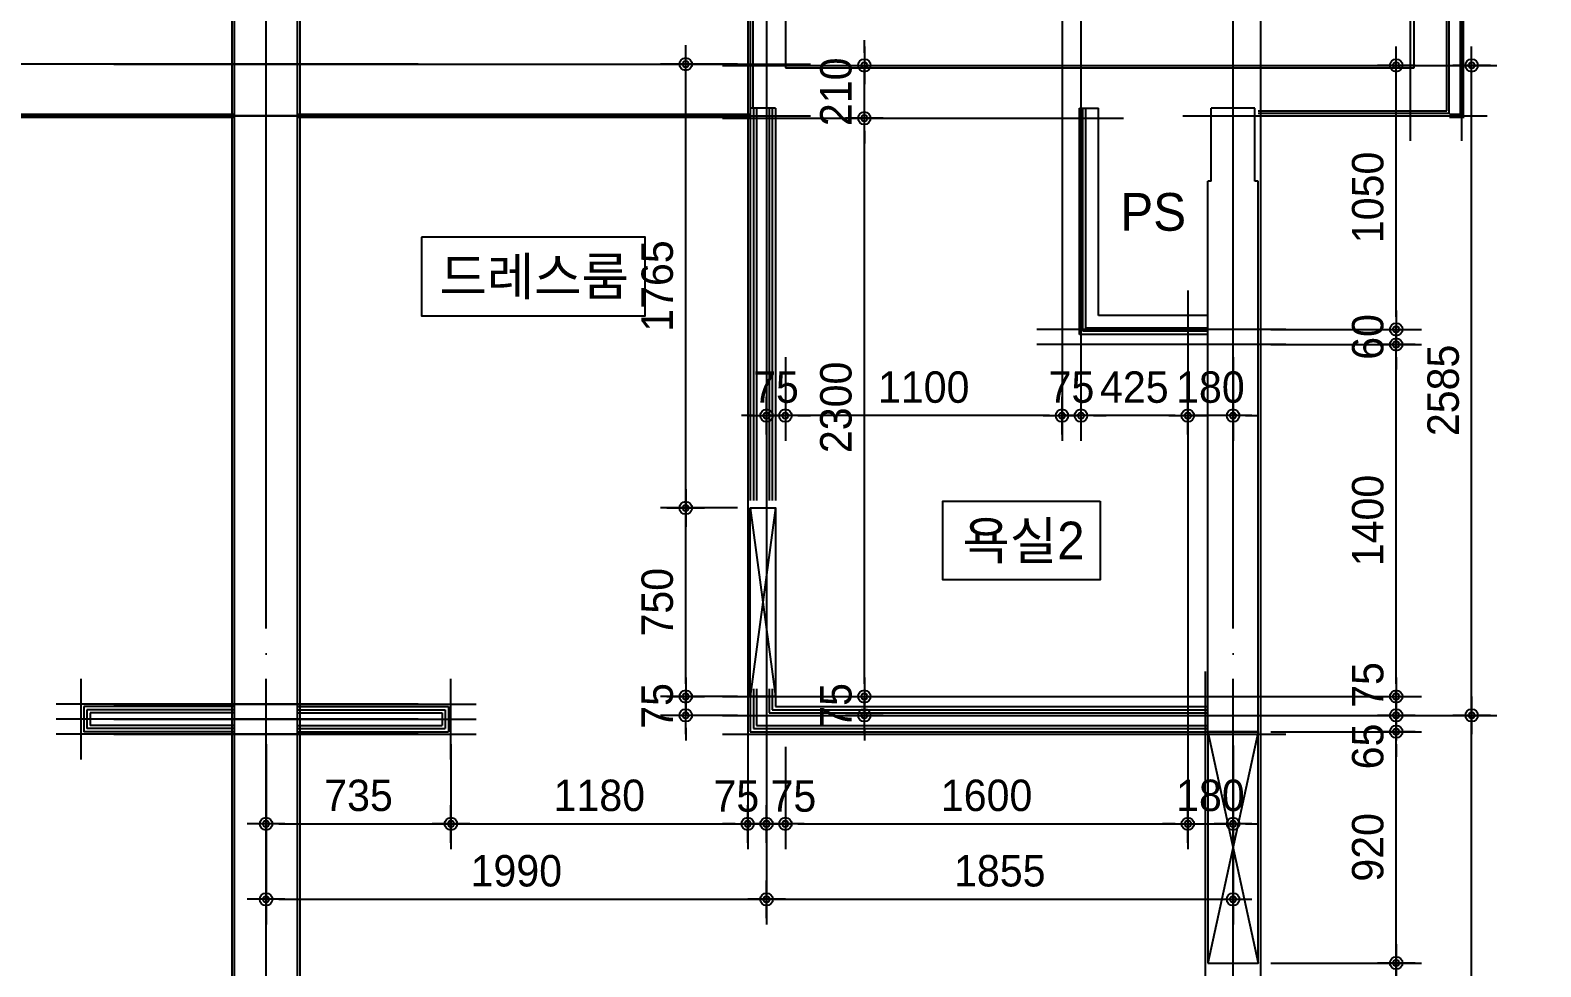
# Model space of a CAD drawing. Header units: millimetres. Extents: x 0 to 92204, y -190080 to 23760.
# Drawn here: x 54444 to 60451, y -147703 to -143978 of the extents above; entities that cross this region are included whole.
import ezdxf
from ezdxf.enums import TextEntityAlignment as Align
from ezdxf.xclip import XClip

# ---------------------------------------------------------------- set-up
doc = ezdxf.new("R2010")
doc.units = ezdxf.units.MM
doc.header["$LTSCALE"] = 100
doc.header["$XCLIPFRAME"] = 0
for name, pattern in [('AUDIT_D_220706163347-0', [0]), ('CEN', [62, 60, -1, 0, -1]), ('HIDDEN', [9.525, 6.35, -3.175])]:
    doc.linetypes.add(name, pattern=pattern)
doc.layers.get('defpoints').update_dxf_attribs({"color": 139})
for name, color, linetype in [('AA-XXXX-DIMS', 7, 'Continuous'), ('CEN_CON', 1, 'CEN'), ('CEN_WALL', 12, 'CEN'), ('CONC', 2, 'Continuous'), ('DIM', 7, 'AUDIT_D_220706163347-0'), ('MC', 135, 'Continuous'), ('ROM', 7, 'AUDIT_D_220706163347-0'), ('WAL_DRY', 7, 'Continuous'), ('실명', 3, 'AUDIT_D_220706163347-0'), ('실명박스', 7, 'AUDIT_D_220706163347-0'), ('창호-open', 4, 'Continuous'), ('확장', 8, 'HIDDEN')]:
    doc.layers.add(name, color=color, linetype=linetype)
doc.styles.add('HAUD01', font='Dotum.ttf')
doc.styles.add('돋움', font='Dotum.ttf')
doc.dimstyles.new('내부100', dxfattribs={"dimscale": 50, "dimtxt": 2.5, "dimasz": 1, "dimexe": 2, "dimexo": 1, "dimgap": 1, "dimtad": 1, "dimdec": 0, "dimzin": 0, "dimdsep": 46, "dimtxsty": '돋움', "dimblk1": 'DIMDOT', "dimblk2": 'DIMDOT', "dimsah": 1, "dimcen": 0.09, "dimdle": 2, "dimclrd": 7, "dimclre": 7, "dimclrt": 3, "dimadec": 0, "dimazin": 0, "dimtfac": 1, "dimtdec": 0, "dimtix": 1, "dimtmove": 2, "dimatfit": 3, "dimldrblk": 'DIMDOT', "dimfxl": 1, "dimtolj": 1, "dimtzin": 0, "dimarcsym": 0})

# ---------------------------------------------------------------- blocks, each defined once
blk = doc.blocks.new('U-131A(확장)2', base_point=(284085.3, -82263.2))
at = {"layer": 'CEN_CON'}
for p, q in [((284390.3, -82563.2), (284390.3, -71628.2)), ((288235.3, -82563.2), (288235.3, -71628.2)), ((286205.3, -74123.2), (289245.3, -74123.2))]:
    blk.add_line(p, q, dxfattribs=at)
at = {"layer": 'CEN_WALL'}
for p, q in [((286380.3, -71628.2), (286380.3, -76883.2)), ((287630.3, -71628.2), (287630.3, -75333.2)), ((288940.3, -74423.2), (288940.3, -71628.2)), ((283785.3, -74118.2), (286555.3, -74118.2)), ((288445.3, -75173.2), (287455.3, -75173.2)), ((283785.3, -76723.2), (285225.3, -76723.2)), ((286205.3, -76708.2), (288445.3, -76708.2))]:
    blk.add_line(p, q, dxfattribs=at)
at = {"layer": 'CONC'}
for p, q in [((284515.3, -80123.2), (284515.3, -73168.2)), ((286455.3, -73933.2), (286455.3, -74133.2)), ((288955.3, -74133.2), (288955.3, -73933.2)), ((286455.3, -74133.2), (288955.3, -74133.2)), ((288148.3, -74583.2), (288148.3, -74293.2)), ((288322.3, -74293.2), (288148.3, -74293.2)), ((288322.3, -74583.2), (288322.3, -74293.2)), ((288135.3, -76773.2), (288135.3, -74583.2)), ((288148.3, -74583.2), (288135.3, -74583.2)), ((288335.3, -74583.2), (288322.3, -74583.2)), ((288335.3, -76773.2), (288335.3, -74583.2)), ((288135.3, -76773.2), (288335.3, -76773.2))]:
    blk.add_line(p, q, dxfattribs=at)
at = {"layer": 'MC'}
for p, q in [((284525.3, -82563.2), (284525.3, -71628.2)), ((286305.3, -71628.2), (286305.3, -76883.2)), ((287555.3, -71628.2), (287555.3, -75333.2)), ((288345.3, -82563.2), (288345.3, -71628.2)), ((289145.3, -74423.2), (289145.3, -71628.2)), ((283785.3, -74323.2), (286555.3, -74323.2)), ((286205.3, -74333.2), (287800.3, -74333.2)), ((288035.3, -74323.2), (289245.3, -74323.2)), ((288055.3, -75018.2), (288055.3, -76883.2)), ((288445.3, -75233.2), (287455.3, -75233.2)), ((285125.3, -76883.2), (285125.3, -76563.2)), ((288125.3, -82563.2), (288125.3, -76533.2)), ((286205.3, -76633.2), (288445.3, -76633.2)), ((283785.3, -76663.2), (285225.3, -76663.2)), ((283785.3, -76783.2), (285225.3, -76783.2)), ((286205.3, -76783.2), (288445.3, -76783.2))]:
    blk.add_line(p, q, dxfattribs=at)
at = {"layer": 'WAL_DRY'}
for p, q in [((286315.3, -72898.2), (286315.3, -74293.2)), ((286325.3, -72888.2), (286325.3, -74293.2)), ((289095.3, -74313.2), (289095.3, -73933.2)), ((289085.3, -74303.2), (289085.3, -73943.2)), ((286315.3, -74293.2), (286315.3, -75853.2)), ((286415.3, -74293.2), (286315.3, -74293.2)), ((286327.8, -74293.2), (286327.8, -75853.2)), ((286340.3, -74293.2), (286340.3, -75853.2)), ((286390.3, -74293.2), (286390.3, -75853.2)), ((286402.8, -74293.2), (286402.8, -75853.2)), ((286415.3, -74293.2), (286415.3, -75853.2)), ((287625.3, -75193.2), (287625.3, -74293.2)), ((287625.3, -74293.2), (287700.3, -74293.2)), ((287637.8, -75180.7), (287637.8, -74293.2)), ((287650.3, -75168.2), (287650.3, -74293.2)), ((287700.3, -75118.2), (287700.3, -74293.2)), ((288335.3, -74303.2), (289085.3, -74303.2)), ((288335.3, -74313.2), (289095.3, -74313.2)), ((288135.3, -75118.2), (287700.3, -75118.2)), ((288135.3, -75193.2), (287625.3, -75193.2)), ((288135.3, -75180.7), (287637.8, -75180.7)), ((288135.3, -75168.2), (287650.3, -75168.2)), ((286315.3, -76603.2), (286315.3, -76773.2)), ((286327.8, -76603.2), (286327.8, -76760.7)), ((286340.3, -76603.2), (286340.3, -76748.2)), ((286390.3, -76603.2), (286390.3, -76698.2)), ((286402.8, -76603.2), (286402.8, -76685.7)), ((286415.3, -76603.2), (286415.3, -76673.2)), ((284515.3, -76673.2), (285115.3, -76673.2)), ((284515.3, -76685.7), (285102.8, -76685.7)), ((284515.3, -76698.2), (285090.3, -76698.2)), ((285090.3, -76698.2), (285090.3, -76748.2)), ((285102.8, -76685.7), (285102.8, -76760.7)), ((285115.3, -76673.2), (285115.3, -76773.2)), ((286390.3, -76698.2), (288135.3, -76698.2)), ((286402.8, -76685.7), (288135.3, -76685.7)), ((286415.3, -76673.2), (288135.3, -76673.2)), ((284515.3, -76748.2), (285090.3, -76748.2)), ((284515.3, -76760.7), (285102.8, -76760.7)), ((286327.8, -76760.7), (288135.3, -76760.7)), ((286340.3, -76748.2), (288135.3, -76748.2)), ((284515.3, -76773.2), (285115.3, -76773.2)), ((286315.3, -76773.2), (288135.3, -76773.2))]:
    blk.add_line(p, q, dxfattribs=at)
at = {"layer": '확장', "ltscale": 0.5, "const_width": 20, "flags": 128}
for points in [[(289095.3, -74323.2), (289145.3, -74323.2), (289145.3, -73883.2), (292555.3, -73883.2)], [(284515.3, -74323.2), (286315.3, -74323.2)]]:
    blk.add_lwpolyline(points, dxfattribs=at)
blk = doc.blocks.new('DIMDOT')
at = {"layer": 'AA-XXXX-DIMS'}
for p, q in [((0, -1.5), (0, 1.5)), ((-1.5, 0), (1.5, 0))]:
    blk.add_line(p, q, dxfattribs=at)
for radius in [0.5, 0.25]:
    blk.add_circle((0, 0), radius, dxfattribs=at)
blk = doc.blocks.new('*D1851')
at = {"layer": 'defpoints', "color": 0, "transparency": 16777216}
for p in [(59326.9, -147688), (59875.7, -147688), (59326.9, -150758)]:
    blk.add_point(p, dxfattribs=at)
at = {"layer": 'DIM', "color": 7, "lineweight": -2, "transparency": 16777216}
for p, q in [((59376.9, -147688), (59975.7, -147688)), ((59875.7, -150708), (59875.7, -147738)), ((59376.9, -150758), (59975.7, -150758))]:
    blk.add_line(p, q, dxfattribs=at)
at = {"layer": 'DIM', "color": 7, "lineweight": -2, "transparency": 16777216, "xscale": 50, "yscale": 50, "zscale": 50}
for p, rotation in [((59875.7, -147688), 90), ((59875.7, -150758), 270)]:
    blk.add_blockref('DIMDOT', p, dxfattribs=dict(at, rotation=rotation))
at = {"layer": 'DIM', "color": 3, "transparency": 16777216, "insert": (59763.1, -149223), "char_height": 125, "attachment_point": 5, "rotation": 90, "style": '돋움'}
blk.add_mtext('\\A1;3070', dxfattribs=at)
blk = doc.blocks.new('*D1852')
at = {"layer": 'defpoints', "color": 0, "transparency": 16777216}
for p in [(59326.9, -146768), (59875.7, -146768), (59326.9, -147688)]:
    blk.add_point(p, dxfattribs=at)
at = {"layer": 'DIM', "color": 7, "lineweight": -2, "transparency": 16777216}
for p, q in [((59376.9, -146768), (59975.7, -146768)), ((59875.7, -147638), (59875.7, -146818)), ((59376.9, -147688), (59975.7, -147688))]:
    blk.add_line(p, q, dxfattribs=at)
at = {"layer": 'DIM', "color": 7, "lineweight": -2, "transparency": 16777216, "xscale": 50, "yscale": 50, "zscale": 50}
for p, rotation in [((59875.7, -146768), 90), ((59875.7, -147688), 270)]:
    blk.add_blockref('DIMDOT', p, dxfattribs=dict(at, rotation=rotation))
at = {"layer": 'DIM', "color": 3, "transparency": 16777216, "insert": (59763.1, -147228), "char_height": 125, "attachment_point": 5, "rotation": 90, "style": '돋움'}
blk.add_mtext('\\A1;920', dxfattribs=at)
blk = doc.blocks.new('*D1853')
at = {"layer": 'defpoints', "color": 0, "transparency": 16777216}
for p in [(59326.9, -146703), (59875.7, -146703), (59326.9, -146768)]:
    blk.add_point(p, dxfattribs=at)
at = {"layer": 'DIM', "color": 7, "lineweight": -2, "transparency": 16777216}
for p, q in [((59875.7, -146653), (59875.7, -146603)), ((59376.9, -146703), (59975.7, -146703)), ((59875.7, -146768), (59875.7, -146703)), ((59376.9, -146768), (59975.7, -146768)), ((59875.7, -146818), (59875.7, -146868))]:
    blk.add_line(p, q, dxfattribs=at)
at = {"layer": 'DIM', "color": 7, "lineweight": -2, "transparency": 16777216, "xscale": 50, "yscale": 50, "zscale": 50}
for p, rotation in [((59875.7, -146703), 270), ((59875.7, -146768), 90)]:
    blk.add_blockref('DIMDOT', p, dxfattribs=dict(at, rotation=rotation))
at = {"layer": 'DIM', "color": 3, "transparency": 16777216, "insert": (59763.1, -146826.7), "char_height": 125, "attachment_point": 5, "rotation": 90, "style": '돋움'}
blk.add_mtext('\\A1;65', dxfattribs=at)
blk = doc.blocks.new('*D1854')
at = {"layer": 'defpoints', "color": 0, "transparency": 16777216}
for p in [(59326.9, -146628), (59875.7, -146628), (59326.9, -146703)]:
    blk.add_point(p, dxfattribs=at)
at = {"layer": 'DIM', "color": 7, "lineweight": -2, "transparency": 16777216}
for p, q in [((59875.7, -146578), (59875.7, -146528)), ((59376.9, -146628), (59975.7, -146628)), ((59875.7, -146703), (59875.7, -146628)), ((59376.9, -146703), (59975.7, -146703)), ((59875.7, -146753), (59875.7, -146803))]:
    blk.add_line(p, q, dxfattribs=at)
at = {"layer": 'DIM', "color": 7, "lineweight": -2, "transparency": 16777216, "xscale": 50, "yscale": 50, "zscale": 50}
for p, rotation in [((59875.7, -146628), 270), ((59875.7, -146703), 90)]:
    blk.add_blockref('DIMDOT', p, dxfattribs=dict(at, rotation=rotation))
at = {"layer": 'DIM', "color": 3, "transparency": 16777216, "insert": (59763.1, -146582.2), "char_height": 125, "attachment_point": 5, "rotation": 90, "style": '돋움'}
blk.add_mtext('\\A1;75', dxfattribs=at)
blk = doc.blocks.new('*D1855')
at = {"layer": 'defpoints', "color": 0, "transparency": 16777216}
for p in [(59326.9, -145228), (59875.7, -145228), (59326.9, -146628)]:
    blk.add_point(p, dxfattribs=at)
at = {"layer": 'DIM', "color": 7, "lineweight": -2, "transparency": 16777216}
for p, q in [((59376.9, -145228), (59975.7, -145228)), ((59875.7, -146578), (59875.7, -145278)), ((59376.9, -146628), (59975.7, -146628))]:
    blk.add_line(p, q, dxfattribs=at)
at = {"layer": 'DIM', "color": 7, "lineweight": -2, "transparency": 16777216, "xscale": 50, "yscale": 50, "zscale": 50}
for p, rotation in [((59875.7, -145228), 90), ((59875.7, -146628), 270)]:
    blk.add_blockref('DIMDOT', p, dxfattribs=dict(at, rotation=rotation))
at = {"layer": 'DIM', "color": 3, "transparency": 16777216, "insert": (59763.1, -145928), "char_height": 125, "attachment_point": 5, "rotation": 90, "style": '돋움'}
blk.add_mtext('\\A1;1400', dxfattribs=at)
blk = doc.blocks.new('*D1856')
at = {"layer": 'defpoints', "color": 0, "transparency": 16777216}
for p in [(59326.9, -145168), (59875.7, -145168), (59326.9, -145228)]:
    blk.add_point(p, dxfattribs=at)
at = {"layer": 'DIM', "color": 7, "lineweight": -2, "transparency": 16777216}
for p, q in [((59875.7, -145118), (59875.7, -145068)), ((59376.9, -145168), (59975.7, -145168)), ((59875.7, -145228), (59875.7, -145168)), ((59376.9, -145228), (59975.7, -145228)), ((59875.7, -145278), (59875.7, -145328))]:
    blk.add_line(p, q, dxfattribs=at)
at = {"layer": 'DIM', "color": 7, "lineweight": -2, "transparency": 16777216, "xscale": 50, "yscale": 50, "zscale": 50}
for p, rotation in [((59875.7, -145168), 270), ((59875.7, -145228), 90)]:
    blk.add_blockref('DIMDOT', p, dxfattribs=dict(at, rotation=rotation))
at = {"layer": 'DIM', "color": 3, "transparency": 16777216, "insert": (59763.1, -145198), "char_height": 125, "attachment_point": 5, "rotation": 90, "style": '돋움'}
blk.add_mtext('\\A1;60', dxfattribs=at)
blk = doc.blocks.new('*D1857')
at = {"layer": 'defpoints', "color": 0, "transparency": 16777216}
for p in [(59326.9, -144118), (59875.7, -144118), (59326.9, -145168)]:
    blk.add_point(p, dxfattribs=at)
at = {"layer": 'DIM', "color": 7, "lineweight": -2, "transparency": 16777216}
for p, q in [((59376.9, -144118), (59975.7, -144118)), ((59875.7, -145118), (59875.7, -144168)), ((59376.9, -145168), (59975.7, -145168))]:
    blk.add_line(p, q, dxfattribs=at)
at = {"layer": 'DIM', "color": 7, "lineweight": -2, "transparency": 16777216, "xscale": 50, "yscale": 50, "zscale": 50}
for p, rotation in [((59875.7, -144118), 90), ((59875.7, -145168), 270)]:
    blk.add_blockref('DIMDOT', p, dxfattribs=dict(at, rotation=rotation))
at = {"layer": 'DIM', "color": 3, "transparency": 16777216, "insert": (59763.1, -144643), "char_height": 125, "attachment_point": 5, "rotation": 90, "style": '돋움'}
blk.add_mtext('\\A1;1050', dxfattribs=at)
blk = doc.blocks.new('*D1858')
at = {"layer": 'defpoints', "color": 0, "transparency": 16777216}
for p in [(59326.9, -144118), (60175.7, -144118), (59326.9, -146703)]:
    blk.add_point(p, dxfattribs=at)
at = {"layer": 'DIM', "color": 7, "lineweight": -2, "transparency": 16777216}
for p, q in [((59376.9, -144118), (60275.7, -144118)), ((60175.7, -146653), (60175.7, -144168)), ((59376.9, -146703), (60275.7, -146703))]:
    blk.add_line(p, q, dxfattribs=at)
at = {"layer": 'DIM', "color": 7, "lineweight": -2, "transparency": 16777216, "xscale": 50, "yscale": 50, "zscale": 50}
for p, rotation in [((60175.7, -144118), 90), ((60175.7, -146703), 270)]:
    blk.add_blockref('DIMDOT', p, dxfattribs=dict(at, rotation=rotation))
at = {"layer": 'DIM', "color": 3, "transparency": 16777216, "insert": (60063.1, -145410.5), "char_height": 125, "attachment_point": 5, "rotation": 90, "style": '돋움'}
blk.add_mtext('\\A1;2585', dxfattribs=at)
blk = doc.blocks.new('*D1859')
at = {"layer": 'defpoints', "color": 0, "transparency": 16777216}
for p in [(59326.9, -146703), (60175.7, -146703), (59326.9, -150758)]:
    blk.add_point(p, dxfattribs=at)
at = {"layer": 'DIM', "color": 7, "lineweight": -2, "transparency": 16777216}
for p, q in [((59376.9, -146703), (60275.7, -146703)), ((60175.7, -150708), (60175.7, -146753)), ((59376.9, -150758), (60275.7, -150758))]:
    blk.add_line(p, q, dxfattribs=at)
at = {"layer": 'DIM', "color": 7, "lineweight": -2, "transparency": 16777216, "xscale": 50, "yscale": 50, "zscale": 50}
for p, rotation in [((60175.7, -146703), 90), ((60175.7, -150758), 270)]:
    blk.add_blockref('DIMDOT', p, dxfattribs=dict(at, rotation=rotation))
at = {"layer": 'DIM', "color": 3, "transparency": 16777216, "insert": (60063.1, -148730.5), "char_height": 125, "attachment_point": 5, "rotation": 90, "style": '돋움'}
blk.add_mtext('\\A1;4055', dxfattribs=at)
blk = doc.blocks.new('*D1860')
at = {"layer": 'defpoints', "color": 0, "transparency": 16777216}
for p in [(55381.9, -146768), (56116.9, -146768), (56116.9, -147134.5)]:
    blk.add_point(p, dxfattribs=at)
at = {"layer": 'DIM', "color": 7, "lineweight": -2, "transparency": 16777216}
for p, q in [((55381.9, -146818), (55381.9, -147234.5)), ((56116.9, -146818), (56116.9, -147234.5)), ((55431.9, -147134.5), (56066.9, -147134.5))]:
    blk.add_line(p, q, dxfattribs=at)
at = {"layer": 'DIM', "color": 7, "lineweight": -2, "transparency": 16777216, "xscale": 50, "yscale": 50, "zscale": 50, "rotation": 180}
blk.add_blockref('DIMDOT', (55381.9, -147134.5), dxfattribs=at)
at = {"layer": 'DIM', "color": 7, "lineweight": -2, "transparency": 16777216, "xscale": 50, "yscale": 50, "zscale": 50}
blk.add_blockref('DIMDOT', (56116.9, -147134.5), dxfattribs=at)
at = {"layer": 'DIM', "color": 3, "transparency": 16777216, "insert": (55749.4, -147021.9), "char_height": 125, "attachment_point": 5, "style": '돋움'}
blk.add_mtext('\\A1;735', dxfattribs=at)
blk = doc.blocks.new('*D1861')
at = {"layer": 'defpoints', "color": 0, "transparency": 16777216}
for p in [(56116.9, -146768), (57296.9, -146778), (57296.9, -147134.5)]:
    blk.add_point(p, dxfattribs=at)
at = {"layer": 'DIM', "color": 7, "lineweight": -2, "transparency": 16777216}
for p, q in [((56116.9, -146818), (56116.9, -147234.5)), ((57296.9, -146828), (57296.9, -147234.5)), ((56166.9, -147134.5), (57246.9, -147134.5))]:
    blk.add_line(p, q, dxfattribs=at)
at = {"layer": 'DIM', "color": 7, "lineweight": -2, "transparency": 16777216, "xscale": 50, "yscale": 50, "zscale": 50, "rotation": 180}
blk.add_blockref('DIMDOT', (56116.9, -147134.5), dxfattribs=at)
at = {"layer": 'DIM', "color": 7, "lineweight": -2, "transparency": 16777216, "xscale": 50, "yscale": 50, "zscale": 50}
blk.add_blockref('DIMDOT', (57296.9, -147134.5), dxfattribs=at)
at = {"layer": 'DIM', "color": 3, "transparency": 16777216, "insert": (56706.9, -147021.9), "char_height": 125, "attachment_point": 5, "style": '돋움'}
blk.add_mtext('\\A1;1180', dxfattribs=at)
blk = doc.blocks.new('*D1862')
at = {"layer": 'defpoints', "color": 0, "transparency": 16777216}
for p in [(57296.9, -146778), (57371.9, -146778), (57371.9, -147134.5)]:
    blk.add_point(p, dxfattribs=at)
at = {"layer": 'DIM', "color": 7, "lineweight": -2, "transparency": 16777216}
for p, q in [((57296.9, -146828), (57296.9, -147234.5)), ((57371.9, -146828), (57371.9, -147234.5)), ((57246.9, -147134.5), (57196.9, -147134.5)), ((57296.9, -147134.5), (57371.9, -147134.5)), ((57421.9, -147134.5), (57471.9, -147134.5))]:
    blk.add_line(p, q, dxfattribs=at)
at = {"layer": 'DIM', "color": 7, "lineweight": -2, "transparency": 16777216, "xscale": 50, "yscale": 50, "zscale": 50}
blk.add_blockref('DIMDOT', (57296.9, -147134.5), dxfattribs=at)
at = {"layer": 'DIM', "color": 7, "lineweight": -2, "transparency": 16777216, "xscale": 50, "yscale": 50, "zscale": 50, "rotation": 180}
blk.add_blockref('DIMDOT', (57371.9, -147134.5), dxfattribs=at)
at = {"layer": 'DIM', "color": 3, "transparency": 16777216, "insert": (57251.9, -147024.6), "char_height": 125, "attachment_point": 5, "style": '돋움'}
blk.add_mtext('\\A1;75', dxfattribs=at)
blk = doc.blocks.new('*D1863')
at = {"layer": 'defpoints', "color": 0, "transparency": 16777216}
for p in [(57371.9, -146778), (57446.9, -146778), (57446.9, -147134.5)]:
    blk.add_point(p, dxfattribs=at)
at = {"layer": 'DIM', "color": 7, "lineweight": -2, "transparency": 16777216}
for p, q in [((57371.9, -146828), (57371.9, -147234.5)), ((57446.9, -146828), (57446.9, -147234.5)), ((57321.9, -147134.5), (57271.9, -147134.5)), ((57371.9, -147134.5), (57446.9, -147134.5)), ((57496.9, -147134.5), (57546.9, -147134.5))]:
    blk.add_line(p, q, dxfattribs=at)
at = {"layer": 'DIM', "color": 7, "lineweight": -2, "transparency": 16777216, "xscale": 50, "yscale": 50, "zscale": 50}
blk.add_blockref('DIMDOT', (57371.9, -147134.5), dxfattribs=at)
at = {"layer": 'DIM', "color": 7, "lineweight": -2, "transparency": 16777216, "xscale": 50, "yscale": 50, "zscale": 50, "rotation": 180}
blk.add_blockref('DIMDOT', (57446.9, -147134.5), dxfattribs=at)
at = {"layer": 'DIM', "color": 3, "transparency": 16777216, "insert": (57478.7, -147024.6), "char_height": 125, "attachment_point": 5, "style": '돋움'}
blk.add_mtext('\\A1;75', dxfattribs=at)
blk = doc.blocks.new('*D1864')
at = {"layer": 'defpoints', "color": 0, "transparency": 16777216}
for p in [(59046.9, -146778), (59226.9, -146778), (59226.9, -147134.5)]:
    blk.add_point(p, dxfattribs=at)
at = {"layer": 'DIM', "color": 7, "lineweight": -2, "transparency": 16777216}
for p, q in [((59046.9, -146828), (59046.9, -147234.5)), ((59226.9, -146828), (59226.9, -147234.5)), ((58996.9, -147134.5), (58946.9, -147134.5)), ((59046.9, -147134.5), (59226.9, -147134.5)), ((59276.9, -147134.5), (59326.9, -147134.5))]:
    blk.add_line(p, q, dxfattribs=at)
at = {"layer": 'DIM', "color": 7, "lineweight": -2, "transparency": 16777216, "xscale": 50, "yscale": 50, "zscale": 50}
blk.add_blockref('DIMDOT', (59046.9, -147134.5), dxfattribs=at)
at = {"layer": 'DIM', "color": 7, "lineweight": -2, "transparency": 16777216, "xscale": 50, "yscale": 50, "zscale": 50, "rotation": 180}
blk.add_blockref('DIMDOT', (59226.9, -147134.5), dxfattribs=at)
at = {"layer": 'DIM', "color": 3, "transparency": 16777216, "insert": (59136.9, -147021.9), "char_height": 125, "attachment_point": 5, "style": '돋움'}
blk.add_mtext('\\A1;180', dxfattribs=at)
blk = doc.blocks.new('*D1865')
at = {"layer": 'defpoints', "color": 0, "transparency": 16777216}
for p in [(55381.9, -146768), (57371.9, -146778), (57371.9, -147434.5)]:
    blk.add_point(p, dxfattribs=at)
at = {"layer": 'DIM', "color": 7, "lineweight": -2, "transparency": 16777216}
for p, q in [((55381.9, -146818), (55381.9, -147534.5)), ((57371.9, -146828), (57371.9, -147534.5)), ((55431.9, -147434.5), (57321.9, -147434.5))]:
    blk.add_line(p, q, dxfattribs=at)
at = {"layer": 'DIM', "color": 7, "lineweight": -2, "transparency": 16777216, "xscale": 50, "yscale": 50, "zscale": 50, "rotation": 180}
blk.add_blockref('DIMDOT', (55381.9, -147434.5), dxfattribs=at)
at = {"layer": 'DIM', "color": 7, "lineweight": -2, "transparency": 16777216, "xscale": 50, "yscale": 50, "zscale": 50}
blk.add_blockref('DIMDOT', (57371.9, -147434.5), dxfattribs=at)
at = {"layer": 'DIM', "color": 3, "transparency": 16777216, "insert": (56376.9, -147321.9), "char_height": 125, "attachment_point": 5, "style": '돋움'}
blk.add_mtext('\\A1;1990', dxfattribs=at)
blk = doc.blocks.new('*D1866')
at = {"layer": 'defpoints', "color": 0, "transparency": 16777216}
for p in [(57446.9, -146778), (59046.9, -146778), (59046.9, -147134.5)]:
    blk.add_point(p, dxfattribs=at)
at = {"layer": 'DIM', "color": 7, "lineweight": -2, "transparency": 16777216}
for p, q in [((57446.9, -146828), (57446.9, -147234.5)), ((59046.9, -146828), (59046.9, -147234.5)), ((57496.9, -147134.5), (58996.9, -147134.5))]:
    blk.add_line(p, q, dxfattribs=at)
at = {"layer": 'DIM', "color": 7, "lineweight": -2, "transparency": 16777216, "xscale": 50, "yscale": 50, "zscale": 50, "rotation": 180}
blk.add_blockref('DIMDOT', (57446.9, -147134.5), dxfattribs=at)
at = {"layer": 'DIM', "color": 7, "lineweight": -2, "transparency": 16777216, "xscale": 50, "yscale": 50, "zscale": 50}
blk.add_blockref('DIMDOT', (59046.9, -147134.5), dxfattribs=at)
at = {"layer": 'DIM', "color": 3, "transparency": 16777216, "insert": (58246.9, -147021.9), "char_height": 125, "attachment_point": 5, "style": '돋움'}
blk.add_mtext('\\A1;1600', dxfattribs=at)
blk = doc.blocks.new('*D1867')
at = {"layer": 'defpoints', "color": 0, "transparency": 16777216}
for p in [(57371.9, -146778), (59226.9, -146772.8), (59226.9, -147434.5)]:
    blk.add_point(p, dxfattribs=at)
at = {"layer": 'DIM', "color": 7, "lineweight": -2, "transparency": 16777216}
for p, q in [((57371.9, -146828), (57371.9, -147534.5)), ((59226.9, -146822.8), (59226.9, -147534.5)), ((57421.9, -147434.5), (59176.9, -147434.5))]:
    blk.add_line(p, q, dxfattribs=at)
at = {"layer": 'DIM', "color": 7, "lineweight": -2, "transparency": 16777216, "xscale": 50, "yscale": 50, "zscale": 50, "rotation": 180}
blk.add_blockref('DIMDOT', (57371.9, -147434.5), dxfattribs=at)
at = {"layer": 'DIM', "color": 7, "lineweight": -2, "transparency": 16777216, "xscale": 50, "yscale": 50, "zscale": 50}
blk.add_blockref('DIMDOT', (59226.9, -147434.5), dxfattribs=at)
at = {"layer": 'DIM', "color": 3, "transparency": 16777216, "insert": (58299.4, -147321.9), "char_height": 125, "attachment_point": 5, "style": '돋움'}
blk.add_mtext('\\A1;1855', dxfattribs=at)
blk = doc.blocks.new('*D1868')
at = {"layer": 'defpoints', "color": 0, "transparency": 16777216}
for p in [(57050.5, -146628), (57306.9, -146628), (57306.9, -146703)]:
    blk.add_point(p, dxfattribs=at)
at = {"layer": 'DIM', "color": 7, "lineweight": -2, "transparency": 16777216}
for p, q in [((57050.5, -146578), (57050.5, -146528)), ((57256.9, -146628), (56950.5, -146628)), ((57050.5, -146703), (57050.5, -146628)), ((57256.9, -146703), (56950.5, -146703)), ((57050.5, -146753), (57050.5, -146803))]:
    blk.add_line(p, q, dxfattribs=at)
at = {"layer": 'DIM', "color": 7, "lineweight": -2, "transparency": 16777216, "xscale": 50, "yscale": 50, "zscale": 50}
for p, rotation in [((57050.5, -146628), 270), ((57050.5, -146703), 90)]:
    blk.add_blockref('DIMDOT', p, dxfattribs=dict(at, rotation=rotation))
at = {"layer": 'DIM', "color": 3, "transparency": 16777216, "insert": (56937.9, -146665.5), "char_height": 125, "attachment_point": 5, "rotation": 90, "style": '돋움'}
blk.add_mtext('\\A1;75', dxfattribs=at)
blk = doc.blocks.new('*D1869')
at = {"layer": 'defpoints', "color": 0, "transparency": 16777216}
for p in [(57050.5, -145878), (57306.9, -145878), (57306.9, -146628)]:
    blk.add_point(p, dxfattribs=at)
at = {"layer": 'DIM', "color": 7, "lineweight": -2, "transparency": 16777216}
for p, q in [((57256.9, -145878), (56950.5, -145878)), ((57050.5, -146578), (57050.5, -145928)), ((57256.9, -146628), (56950.5, -146628))]:
    blk.add_line(p, q, dxfattribs=at)
at = {"layer": 'DIM', "color": 7, "lineweight": -2, "transparency": 16777216, "xscale": 50, "yscale": 50, "zscale": 50}
for p, rotation in [((57050.5, -145878), 90), ((57050.5, -146628), 270)]:
    blk.add_blockref('DIMDOT', p, dxfattribs=dict(at, rotation=rotation))
at = {"layer": 'DIM', "color": 3, "transparency": 16777216, "insert": (56937.9, -146253), "char_height": 125, "attachment_point": 5, "rotation": 90, "style": '돋움'}
blk.add_mtext('\\A1;750', dxfattribs=at)
blk = doc.blocks.new('*D1870')
at = {"layer": 'defpoints', "color": 0, "transparency": 16777216}
for p in [(57050.5, -144113), (57306.9, -144113), (57306.9, -145878)]:
    blk.add_point(p, dxfattribs=at)
at = {"layer": 'DIM', "color": 7, "lineweight": -2, "transparency": 16777216}
for p, q in [((57256.9, -144113), (56950.5, -144113)), ((57050.5, -145828), (57050.5, -144163)), ((57256.9, -145878), (56950.5, -145878))]:
    blk.add_line(p, q, dxfattribs=at)
at = {"layer": 'DIM', "color": 7, "lineweight": -2, "transparency": 16777216, "xscale": 50, "yscale": 50, "zscale": 50}
for p, rotation in [((57050.5, -144113), 90), ((57050.5, -145878), 270)]:
    blk.add_blockref('DIMDOT', p, dxfattribs=dict(at, rotation=rotation))
at = {"layer": 'DIM', "color": 3, "transparency": 16777216, "insert": (56937.9, -144995.5), "char_height": 125, "attachment_point": 5, "rotation": 90, "style": '돋움'}
blk.add_mtext('\\A1;1765', dxfattribs=at)
blk = doc.blocks.new('*D1871')
at = {"layer": 'defpoints', "color": 0, "transparency": 16777216}
for p in [(57564, -146628), (57760.9, -146628), (57564, -146703)]:
    blk.add_point(p, dxfattribs=at)
at = {"layer": 'DIM', "color": 7, "lineweight": -2, "transparency": 16777216}
for p, q in [((57760.9, -146578), (57760.9, -146528)), ((57614, -146628), (57860.9, -146628)), ((57760.9, -146703), (57760.9, -146628)), ((57614, -146703), (57860.9, -146703)), ((57760.9, -146753), (57760.9, -146803))]:
    blk.add_line(p, q, dxfattribs=at)
at = {"layer": 'DIM', "color": 7, "lineweight": -2, "transparency": 16777216, "xscale": 50, "yscale": 50, "zscale": 50}
for p, rotation in [((57760.9, -146628), 270), ((57760.9, -146703), 90)]:
    blk.add_blockref('DIMDOT', p, dxfattribs=dict(at, rotation=rotation))
at = {"layer": 'DIM', "color": 3, "transparency": 16777216, "insert": (57648.3, -146665.5), "char_height": 125, "attachment_point": 5, "rotation": 90, "style": '돋움'}
blk.add_mtext('\\A1;75', dxfattribs=at)
blk = doc.blocks.new('*D1872')
at = {"layer": 'defpoints', "color": 0, "transparency": 16777216}
for p in [(57564, -144328), (57760.9, -144328), (57564, -146628)]:
    blk.add_point(p, dxfattribs=at)
at = {"layer": 'DIM', "color": 7, "lineweight": -2, "transparency": 16777216}
for p, q in [((57614, -144328), (57860.9, -144328)), ((57760.9, -146578), (57760.9, -144378)), ((57614, -146628), (57860.9, -146628))]:
    blk.add_line(p, q, dxfattribs=at)
at = {"layer": 'DIM', "color": 7, "lineweight": -2, "transparency": 16777216, "xscale": 50, "yscale": 50, "zscale": 50}
for p, rotation in [((57760.9, -144328), 90), ((57760.9, -146628), 270)]:
    blk.add_blockref('DIMDOT', p, dxfattribs=dict(at, rotation=rotation))
at = {"layer": 'DIM', "color": 3, "transparency": 16777216, "insert": (57648.3, -145478), "char_height": 125, "attachment_point": 5, "rotation": 90, "style": '돋움'}
blk.add_mtext('\\A1;2300', dxfattribs=at)
blk = doc.blocks.new('*D1873')
at = {"layer": 'defpoints', "color": 0, "transparency": 16777216}
for p in [(57564, -144118), (57760.9, -144118), (57564, -144328)]:
    blk.add_point(p, dxfattribs=at)
at = {"layer": 'DIM', "color": 7, "lineweight": -2, "transparency": 16777216}
for p, q in [((57760.9, -144068), (57760.9, -144018)), ((57614, -144118), (57860.9, -144118)), ((57760.9, -144328), (57760.9, -144118)), ((57614, -144328), (57860.9, -144328)), ((57760.9, -144378), (57760.9, -144428))]:
    blk.add_line(p, q, dxfattribs=at)
at = {"layer": 'DIM', "color": 7, "lineweight": -2, "transparency": 16777216, "xscale": 50, "yscale": 50, "zscale": 50}
for p, rotation in [((57760.9, -144118), 270), ((57760.9, -144328), 90)]:
    blk.add_blockref('DIMDOT', p, dxfattribs=dict(at, rotation=rotation))
at = {"layer": 'DIM', "color": 3, "transparency": 16777216, "insert": (57648.3, -144223), "char_height": 125, "attachment_point": 5, "rotation": 90, "style": '돋움'}
blk.add_mtext('\\A1;210', dxfattribs=at)
blk = doc.blocks.new('*D1874')
at = {"layer": 'defpoints', "color": 0, "transparency": 16777216}
for p in [(59046.9, -145228), (59226.9, -145228), (59046.9, -145510.7)]:
    blk.add_point(p, dxfattribs=at)
at = {"layer": 'DIM', "color": 7, "lineweight": -2, "transparency": 16777216}
for p, q in [((59046.9, -145278), (59046.9, -145610.7)), ((59226.9, -145278), (59226.9, -145610.7)), ((58996.9, -145510.7), (58946.9, -145510.7)), ((59226.9, -145510.7), (59046.9, -145510.7)), ((59276.9, -145510.7), (59326.9, -145510.7))]:
    blk.add_line(p, q, dxfattribs=at)
at = {"layer": 'DIM', "color": 7, "lineweight": -2, "transparency": 16777216, "xscale": 50, "yscale": 50, "zscale": 50}
blk.add_blockref('DIMDOT', (59046.9, -145510.7), dxfattribs=at)
at = {"layer": 'DIM', "color": 7, "lineweight": -2, "transparency": 16777216, "xscale": 50, "yscale": 50, "zscale": 50, "rotation": 180}
blk.add_blockref('DIMDOT', (59226.9, -145510.7), dxfattribs=at)
at = {"layer": 'DIM', "color": 3, "transparency": 16777216, "insert": (59136.9, -145398.2), "char_height": 125, "attachment_point": 5, "style": '돋움'}
blk.add_mtext('\\A1;180', dxfattribs=at)
blk = doc.blocks.new('*D1875')
at = {"layer": 'defpoints', "color": 0, "transparency": 16777216}
for p in [(58621.9, -145228), (59046.9, -145228), (58621.9, -145510.7)]:
    blk.add_point(p, dxfattribs=at)
at = {"layer": 'DIM', "color": 7, "lineweight": -2, "transparency": 16777216}
for p, q in [((58621.9, -145278), (58621.9, -145610.7)), ((59046.9, -145278), (59046.9, -145610.7)), ((58996.9, -145510.7), (58671.9, -145510.7))]:
    blk.add_line(p, q, dxfattribs=at)
at = {"layer": 'DIM', "color": 7, "lineweight": -2, "transparency": 16777216, "xscale": 50, "yscale": 50, "zscale": 50, "rotation": 180}
blk.add_blockref('DIMDOT', (58621.9, -145510.7), dxfattribs=at)
at = {"layer": 'DIM', "color": 7, "lineweight": -2, "transparency": 16777216, "xscale": 50, "yscale": 50, "zscale": 50}
blk.add_blockref('DIMDOT', (59046.9, -145510.7), dxfattribs=at)
at = {"layer": 'DIM', "color": 3, "transparency": 16777216, "insert": (58834.4, -145398.2), "char_height": 125, "attachment_point": 5, "style": '돋움'}
blk.add_mtext('\\A1;425', dxfattribs=at)
blk = doc.blocks.new('*D1876')
at = {"layer": 'defpoints', "color": 0, "transparency": 16777216}
for p in [(58546.9, -145228), (58621.9, -145228), (58546.9, -145510.7)]:
    blk.add_point(p, dxfattribs=at)
at = {"layer": 'DIM', "color": 7, "lineweight": -2, "transparency": 16777216}
for p, q in [((58546.9, -145278), (58546.9, -145610.7)), ((58621.9, -145278), (58621.9, -145610.7)), ((58496.9, -145510.7), (58446.9, -145510.7)), ((58621.9, -145510.7), (58546.9, -145510.7)), ((58671.9, -145510.7), (58721.9, -145510.7))]:
    blk.add_line(p, q, dxfattribs=at)
at = {"layer": 'DIM', "color": 7, "lineweight": -2, "transparency": 16777216, "xscale": 50, "yscale": 50, "zscale": 50}
blk.add_blockref('DIMDOT', (58546.9, -145510.7), dxfattribs=at)
at = {"layer": 'DIM', "color": 7, "lineweight": -2, "transparency": 16777216, "xscale": 50, "yscale": 50, "zscale": 50, "rotation": 180}
blk.add_blockref('DIMDOT', (58621.9, -145510.7), dxfattribs=at)
at = {"layer": 'DIM', "color": 3, "transparency": 16777216, "insert": (58584.4, -145398.2), "char_height": 125, "attachment_point": 5, "style": '돋움'}
blk.add_mtext('\\A1;75', dxfattribs=at)
blk = doc.blocks.new('*D1877')
at = {"layer": 'defpoints', "color": 0, "transparency": 16777216}
for p in [(57446.9, -145228), (58546.9, -145228), (57446.9, -145510.7)]:
    blk.add_point(p, dxfattribs=at)
at = {"layer": 'DIM', "color": 7, "lineweight": -2, "transparency": 16777216}
for p, q in [((57446.9, -145278), (57446.9, -145610.7)), ((58546.9, -145278), (58546.9, -145610.7)), ((58496.9, -145510.7), (57496.9, -145510.7))]:
    blk.add_line(p, q, dxfattribs=at)
at = {"layer": 'DIM', "color": 7, "lineweight": -2, "transparency": 16777216, "xscale": 50, "yscale": 50, "zscale": 50, "rotation": 180}
blk.add_blockref('DIMDOT', (57446.9, -145510.7), dxfattribs=at)
at = {"layer": 'DIM', "color": 7, "lineweight": -2, "transparency": 16777216, "xscale": 50, "yscale": 50, "zscale": 50}
blk.add_blockref('DIMDOT', (58546.9, -145510.7), dxfattribs=at)
at = {"layer": 'DIM', "color": 3, "transparency": 16777216, "insert": (57996.9, -145398.2), "char_height": 125, "attachment_point": 5, "style": '돋움'}
blk.add_mtext('\\A1;1100', dxfattribs=at)
blk = doc.blocks.new('*D1878')
at = {"layer": 'defpoints', "color": 0, "transparency": 16777216}
for p in [(57371.9, -145228), (57446.9, -145228), (57371.9, -145510.7)]:
    blk.add_point(p, dxfattribs=at)
at = {"layer": 'DIM', "color": 7, "lineweight": -2, "transparency": 16777216}
for p, q in [((57371.9, -145278), (57371.9, -145610.7)), ((57446.9, -145278), (57446.9, -145610.7)), ((57321.9, -145510.7), (57271.9, -145510.7)), ((57446.9, -145510.7), (57371.9, -145510.7)), ((57496.9, -145510.7), (57546.9, -145510.7))]:
    blk.add_line(p, q, dxfattribs=at)
at = {"layer": 'DIM', "color": 7, "lineweight": -2, "transparency": 16777216, "xscale": 50, "yscale": 50, "zscale": 50}
blk.add_blockref('DIMDOT', (57371.9, -145510.7), dxfattribs=at)
at = {"layer": 'DIM', "color": 7, "lineweight": -2, "transparency": 16777216, "xscale": 50, "yscale": 50, "zscale": 50, "rotation": 180}
blk.add_blockref('DIMDOT', (57446.9, -145510.7), dxfattribs=at)
at = {"layer": 'DIM', "color": 3, "transparency": 16777216, "insert": (57409.4, -145398.2), "char_height": 125, "attachment_point": 5, "style": '돋움'}
blk.add_mtext('\\A1;75', dxfattribs=at)

msp = doc.modelspace()

# ---------------------------------------------------------------- linework, layer by layer
at = {"layer": '실명박스'}
for points in [[(56000.3, -144801.6), (56000.3, -145114.1), (56889.3, -145114.1), (56889.3, -144801.6)], [(58698.1, -145851.7), (58698.1, -146164.2), (58073.1, -146164.2), (58073.1, -145851.7)]]:
    msp.add_lwpolyline(points, close=True, dxfattribs=at)
at = {"layer": '창호-open'}
for p, q in [((57406.9, -145878), (57306.9, -146628)), ((57306.9, -145878), (57406.9, -146628)), ((59326.9, -146768), (59126.9, -147688)), ((59126.9, -146768), (59326.9, -147688))]:
    msp.add_line(p, q, dxfattribs=at)
for points in [[(57306.9, -145878), (57406.9, -145878), (57406.9, -146628), (57306.9, -146628)], [(59126.9, -147688), (59326.9, -147688), (59326.9, -146768), (59126.9, -146768)]]:
    msp.add_lwpolyline(points, close=True, dxfattribs=at)

# ---------------------------------------------------------------- block references
ref = msp.add_blockref('U-131A(확장)2', (55686.9, -152258), dxfattribs=dict(xscale=-1))
XClip(ref).set_block_clipping_path([(254525.3468844854, -82563.1562753955), (286041.4119379289, -68838.1562753955)])
ref = msp.add_blockref('U-131A(확장)2', (55076.9, -152258))
XClip(ref).set_block_clipping_path([(282739.2818310418, -82563.1562753955), (314255.3468844853, -68838.1562753955)])

# ---------------------------------------------------------------- texts
at = {"layer": 'ROM', "color": 3, "style": 'HAUD01'}
msp.add_text('PS', height=150, dxfattribs=at).set_placement((58909.4, -144700.5), align=Align.MIDDLE)
at = {"layer": '실명', "style": 'HAUD01'}
for s, p in [('드레스룸', (56448.2, -144955.6)), ('욕실2', (58393.8, -146006))]:
    msp.add_text(s, height=150, dxfattribs=at).set_placement(p, align=Align.MIDDLE)

# ---------------------------------------------------------------- dimensions: what is measured, and where the dimension line sits
at = {"layer": 'DIM'}
for base, p1, p2, angle, picture, middle in [((57050.5, -144113), (57306.9, -145878), (57306.9, -144113), 90, '*D1870', (56937.9, -144995.5)), ((57760.9, -144118), (57564, -144328), (57564, -144118), 270, '*D1873', (57648.3, -144223)), ((59875.7, -144118), (59326.9, -145168), (59326.9, -144118), 270, '*D1857', (59763.1, -144643)), ((60175.7, -144118), (59326.9, -146703), (59326.9, -144118), 270, '*D1858', (60063.1, -145410.5)), ((57760.9, -144328), (57564, -146628), (57564, -144328), 270, '*D1872', (57648.3, -145478)), ((59875.7, -145168), (59326.9, -145228), (59326.9, -145168), 270, '*D1856', (59763.1, -145198)), ((59875.7, -145228), (59326.9, -146628), (59326.9, -145228), 270, '*D1855', (59763.1, -145928)), ((57371.9, -145510.7), (57446.9, -145228), (57371.9, -145228), 180, '*D1878', (57409.4, -145398.2)), ((57446.9, -145510.7), (58546.9, -145228), (57446.9, -145228), 180, '*D1877', (57996.9, -145398.2)), ((58546.9, -145510.7), (58621.9, -145228), (58546.9, -145228), 180, '*D1876', (58584.4, -145398.2)), ((58621.9, -145510.7), (59046.9, -145228), (58621.9, -145228), 180, '*D1875', (58834.4, -145398.2)), ((59046.9, -145510.7), (59226.9, -145228), (59046.9, -145228), 180, '*D1874', (59136.9, -145398.2)), ((57050.5, -145878), (57306.9, -146628), (57306.9, -145878), 90, '*D1869', (56937.9, -146253)), ((57050.5, -146628), (57306.9, -146703), (57306.9, -146628), 90, '*D1868', (56937.9, -146665.5)), ((57760.9, -146628), (57564, -146703), (57564, -146628), 270, '*D1871', (57648.3, -146665.5)), ((60175.7, -146703), (59326.9, -150758), (59326.9, -146703), 270, '*D1859', (60063.1, -148730.5)), ((59875.7, -146768), (59326.9, -147688), (59326.9, -146768), 270, '*D1852', (59763.1, -147228)), ((56116.9, -147134.5), (55381.9, -146768), (56116.9, -146768), 180, '*D1860', (55749.4, -147021.9)), ((57371.9, -147434.5), (55381.9, -146768), (57371.9, -146778), 180, '*D1865', (56376.9, -147321.9)), ((57296.9, -147134.5), (56116.9, -146768), (57296.9, -146778), 180, '*D1861', (56706.9, -147021.9)), ((59226.9, -147434.5), (57371.9, -146778), (59226.9, -146772.8), 180, '*D1867', (58299.4, -147321.9)), ((59046.9, -147134.5), (57446.9, -146778), (59046.9, -146778), 180, '*D1866', (58246.9, -147021.9)), ((59226.9, -147134.5), (59046.9, -146778), (59226.9, -146778), 180, '*D1864', (59136.9, -147021.9)), ((59875.7, -147688), (59326.9, -150758), (59326.9, -147688), 270, '*D1851', (59763.1, -149223))]:
    dim = msp.add_linear_dim(base=base, p1=p1, p2=p2, angle=angle, dimstyle='내부100', override={"dimscale": 50}, dxfattribs=at)
    dim.commit()
    dim.dimension.update_dxf_attribs({"geometry": picture, "text_midpoint": middle})
for base, p1, p2, angle, picture, middle in [((59875.7, -146628), (59326.9, -146703), (59326.9, -146628), 270, '*D1854', (59763.1, -146582.2)), ((59875.7, -146703), (59326.9, -146768), (59326.9, -146703), 270, '*D1853', (59763.1, -146826.7)), ((57371.9, -147134.5), (57296.9, -146778), (57371.9, -146778), 180, '*D1862', (57251.9, -147024.6)), ((57446.9, -147134.5), (57371.9, -146778), (57446.9, -146778), 180, '*D1863', (57478.7, -147024.6))]:
    dim = msp.add_linear_dim(base=base, p1=p1, p2=p2, angle=angle, dimstyle='내부100', override={"dimscale": 50}, dxfattribs=at)
    dim.commit()
    dim.dimension.update_dxf_attribs({"geometry": picture, "text_midpoint": middle, "dimtype": 160})

doc.saveas('drawing.dxf')
